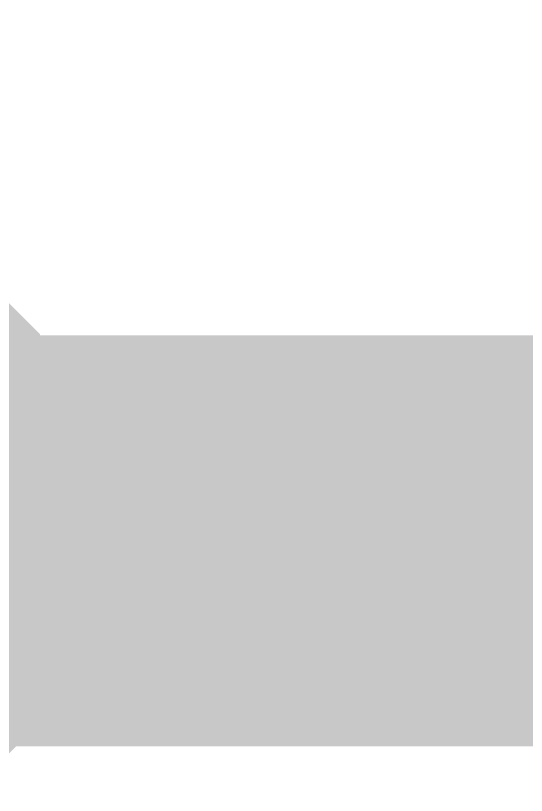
# Model space of a CAD drawing. Header units: inches. Extents: x 0 to 841, y 0 to 594.
# Drawn here: x 760.841 to 761.773, y 174.493 to 175.914 of the extents above; entities that cross this region are included whole.
import ezdxf

# ---------------------------------------------------------------- set-up
doc = ezdxf.new("R2010")
doc.units = ezdxf.units.IN
doc.layers.add('Sheet', color=255, linetype='Continuous')

msp = doc.modelspace()

# ---------------------------------------------------------------- linework, layer by layer
at = {"layer": 'Sheet'}
for points in [[(752.5162, 174.9569, 0.7493, 0.7493, 0), (760.0171, 174.9569, 0.7493, 0.7493, 0), (775.019, 174.9569, 0.7493, 0.7493, 0), (775.019, 177.4723, 0.7493, 0.7493, 0)], [(760.6909, 175.3162, 0.2997, 0.2997, 0), (760.7358, 175.2713, 0.2997, 0.2997, 0), (760.7358, 175.2264, 0.2997, 0.2997, 0), (760.7358, 175.1815, 0.2997, 0.2997, 0), (760.7358, 175.1366, 0.2997, 0.2997, 0), (760.7807, 175.1366, 0.2997, 0.2997, 0), (760.7807, 175.0917, 0.2997, 0.2997, 0), (760.7807, 175.0467, 0.2997, 0.2997, 0), (760.7807, 175.0018, 0.2997, 0.2997, 0), (760.7807, 174.9569, 0.2997, 0.2997, 0)], [(760.6909, 175.3162, 0.2997, 0.2997, 0), (760.7358, 175.2713, 0.2997, 0.2997, 0), (760.7358, 175.2264, 0.2997, 0.2997, 0), (760.7358, 175.1815, 0.2997, 0.2997, 0), (760.7358, 175.1366, 0.2997, 0.2997, 0), (760.7807, 175.1366, 0.2997, 0.2997, 0), (760.7807, 175.0917, 0.2997, 0.2997, 0), (760.7807, 175.0467, 0.2997, 0.2997, 0), (760.7807, 175.0018, 0.2997, 0.2997, 0), (760.7807, 174.9569, 0.2997, 0.2997, 0)], [(760.6909, 175.3162, 0.2997, 0.2997, 0), (760.7358, 175.2713, 0.2997, 0.2997, 0), (760.7358, 175.2264, 0.2997, 0.2997, 0), (760.7358, 175.1815, 0.2997, 0.2997, 0), (760.7358, 175.1366, 0.2997, 0.2997, 0), (760.7807, 175.1366, 0.2997, 0.2997, 0), (760.7807, 175.0917, 0.2997, 0.2997, 0), (760.7807, 175.0467, 0.2997, 0.2997, 0), (760.7807, 175.0018, 0.2997, 0.2997, 0), (760.7807, 174.9569, 0.2997, 0.2997, 0)], [(760.7807, 174.9569, 0.2997, 0.2997, 0), (760.7807, 174.912, 0.2997, 0.2997, 0), (760.7807, 174.8671, 0.2997, 0.2997, 0), (760.7807, 174.8671, 0.2997, 0.2997, 0), (760.7807, 174.8221, 0.2997, 0.2997, 0), (760.7358, 174.7772, 0.2997, 0.2997, 0), (760.7358, 174.7323, 0.2997, 0.2997, 0), (760.7358, 174.6874, 0.2997, 0.2997, 0), (760.7358, 174.6874, 0.2997, 0.2997, 0), (760.6909, 174.6425, 0.2997, 0.2997, 0)], [(760.7807, 174.9569, 0.2997, 0.2997, 0), (760.7807, 174.912, 0.2997, 0.2997, 0), (760.7807, 174.8671, 0.2997, 0.2997, 0), (760.7807, 174.8671, 0.2997, 0.2997, 0), (760.7807, 174.8221, 0.2997, 0.2997, 0), (760.7358, 174.7772, 0.2997, 0.2997, 0), (760.7358, 174.7323, 0.2997, 0.2997, 0), (760.7358, 174.6874, 0.2997, 0.2997, 0), (760.7358, 174.6874, 0.2997, 0.2997, 0), (760.6909, 174.6425, 0.2997, 0.2997, 0)], [(760.7807, 174.9569, 0.2997, 0.2997, 0), (760.7807, 174.912, 0.2997, 0.2997, 0), (760.7807, 174.8671, 0.2997, 0.2997, 0), (760.7807, 174.8671, 0.2997, 0.2997, 0), (760.7807, 174.8221, 0.2997, 0.2997, 0), (760.7358, 174.7772, 0.2997, 0.2997, 0), (760.7358, 174.7323, 0.2997, 0.2997, 0), (760.7358, 174.6874, 0.2997, 0.2997, 0), (760.7358, 174.6874, 0.2997, 0.2997, 0), (760.6909, 174.6425, 0.2997, 0.2997, 0)], [(760.7807, 174.9569, 0.2997, 0.2997, 0), (760.7807, 174.9569, 0.2997, 0.2997, 0), (760.7807, 174.9569, 0.2997, 0.2997, 0), (760.7807, 174.9569, 0.2997, 0.2997, 0), (760.7807, 174.9569, 0.2997, 0.2997, 0), (760.7807, 174.9569, 0.2997, 0.2997, 0), (760.7807, 174.9569, 0.2997, 0.2997, 0), (760.7807, 174.9569, 0.2997, 0.2997, 0), (760.7807, 174.9569, 0.2997, 0.2997, 0), (760.7807, 174.9569, 0.2997, 0.2997, 0), (760.7807, 174.9569, 0.2997, 0.2997, 0), (760.7807, 174.9569, 0.2997, 0.2997, 0), (760.7807, 174.9569, 0.2997, 0.2997, 0), (760.7807, 174.9569, 0.2997, 0.2997, 0), (760.7807, 174.9569, 0.2997, 0.2997, 0), (760.7807, 174.9569, 0.2997, 0.2997, 0), (760.7807, 174.9569, 0.2997, 0.2997, 0), (760.7807, 174.9569, 0.2997, 0.2997, 0), (760.7807, 174.9569, 0.2997, 0.2997, 0), (760.7807, 174.9569, 0.2997, 0.2997, 0), (760.7807, 174.9569, 0.2997, 0.2997, 0), (760.7807, 174.9569, 0.2997, 0.2997, 0), (760.7807, 174.9569, 0.2997, 0.2997, 0), (760.7807, 174.9569, 0.2997, 0.2997, 0), (760.7807, 174.9569, 0.2997, 0.2997, 0), (760.7807, 174.9569, 0.2997, 0.2997, 0), (760.7807, 174.9569, 0.2997, 0.2997, 0), (760.7807, 174.9569, 0.2997, 0.2997, 0), (760.7807, 174.9569, 0.2997, 0.2997, 0), (760.7807, 174.9569, 0.2997, 0.2997, 0), (760.7807, 174.9569, 0.2997, 0.2997, 0), (760.7807, 174.9569, 0.2997, 0.2997, 0), (760.7807, 174.9569, 0.2997, 0.2997, 0)], [(760.7807, 174.9569, 0.2997, 0.2997, 0), (760.7807, 174.9569, 0.2997, 0.2997, 0)], [(760.7807, 174.9569, 0.2997, 0.2997, 0), (760.7807, 174.9569, 0.2997, 0.2997, 0), (760.7807, 174.9569, 0.2997, 0.2997, 0), (760.7807, 174.9569, 0.2997, 0.2997, 0), (760.7807, 174.9569, 0.2997, 0.2997, 0), (760.7807, 174.9569, 0.2997, 0.2997, 0), (760.7807, 174.9569, 0.2997, 0.2997, 0), (760.7807, 174.9569, 0.2997, 0.2997, 0), (760.7807, 174.9569, 0.2997, 0.2997, 0), (760.7807, 174.9569, 0.2997, 0.2997, 0), (760.7807, 174.9569, 0.2997, 0.2997, 0), (760.7807, 174.9569, 0.2997, 0.2997, 0), (760.7807, 174.9569, 0.2997, 0.2997, 0), (760.7807, 174.9569, 0.2997, 0.2997, 0), (760.7807, 174.9569, 0.2997, 0.2997, 0), (760.7807, 174.9569, 0.2997, 0.2997, 0), (760.7807, 174.9569, 0.2997, 0.2997, 0), (760.7807, 174.9569, 0.2997, 0.2997, 0), (760.7807, 174.9569, 0.2997, 0.2997, 0), (760.7807, 174.9569, 0.2997, 0.2997, 0), (760.7807, 174.9569, 0.2997, 0.2997, 0), (760.7807, 174.9569, 0.2997, 0.2997, 0), (760.7807, 174.9569, 0.2997, 0.2997, 0), (760.7807, 174.9569, 0.2997, 0.2997, 0), (760.7807, 174.9569, 0.2997, 0.2997, 0), (760.7807, 174.9569, 0.2997, 0.2997, 0), (760.7807, 174.9569, 0.2997, 0.2997, 0), (760.7807, 174.9569, 0.2997, 0.2997, 0), (760.7807, 174.9569, 0.2997, 0.2997, 0), (760.7807, 174.9569, 0.2997, 0.2997, 0), (760.7807, 174.9569, 0.2997, 0.2997, 0), (760.7807, 174.9569, 0.2997, 0.2997, 0), (760.7807, 174.9569, 0.2997, 0.2997, 0)], [(760.7807, 174.9569, 0.2997, 0.2997, 0), (760.7807, 174.9569, 0.2997, 0.2997, 0)], [(760.7807, 174.9569, 0.2997, 0.2997, 0), (760.7807, 174.9569, 0.2997, 0.2997, 0), (760.7807, 174.9569, 0.2997, 0.2997, 0), (760.7807, 174.9569, 0.2997, 0.2997, 0), (760.7807, 174.9569, 0.2997, 0.2997, 0), (760.7807, 174.9569, 0.2997, 0.2997, 0), (760.7807, 174.9569, 0.2997, 0.2997, 0), (760.7807, 174.9569, 0.2997, 0.2997, 0), (760.7807, 174.9569, 0.2997, 0.2997, 0), (760.7807, 174.9569, 0.2997, 0.2997, 0), (760.7807, 174.9569, 0.2997, 0.2997, 0), (760.7807, 174.9569, 0.2997, 0.2997, 0), (760.7807, 174.9569, 0.2997, 0.2997, 0), (760.7807, 174.9569, 0.2997, 0.2997, 0), (760.7807, 174.9569, 0.2997, 0.2997, 0), (760.7807, 174.9569, 0.2997, 0.2997, 0), (760.7807, 174.9569, 0.2997, 0.2997, 0), (760.7807, 174.9569, 0.2997, 0.2997, 0), (760.7807, 174.9569, 0.2997, 0.2997, 0), (760.7807, 174.9569, 0.2997, 0.2997, 0), (760.7807, 174.9569, 0.2997, 0.2997, 0), (760.7807, 174.9569, 0.2997, 0.2997, 0), (760.7807, 174.9569, 0.2997, 0.2997, 0), (760.7807, 174.9569, 0.2997, 0.2997, 0), (760.7807, 174.9569, 0.2997, 0.2997, 0), (760.7807, 174.9569, 0.2997, 0.2997, 0), (760.7807, 174.9569, 0.2997, 0.2997, 0), (760.7807, 174.9569, 0.2997, 0.2997, 0), (760.7807, 174.9569, 0.2997, 0.2997, 0), (760.7807, 174.9569, 0.2997, 0.2997, 0), (760.7807, 174.9569, 0.2997, 0.2997, 0), (760.7807, 174.9569, 0.2997, 0.2997, 0), (760.7807, 174.9569, 0.2997, 0.2997, 0)], [(760.7807, 174.9569, 0.2997, 0.2997, 0), (760.7807, 174.9569, 0.2997, 0.2997, 0)]]:
    msp.add_lwpolyline(points, format="xyseb", dxfattribs=at)

doc.saveas('drawing.dxf')
